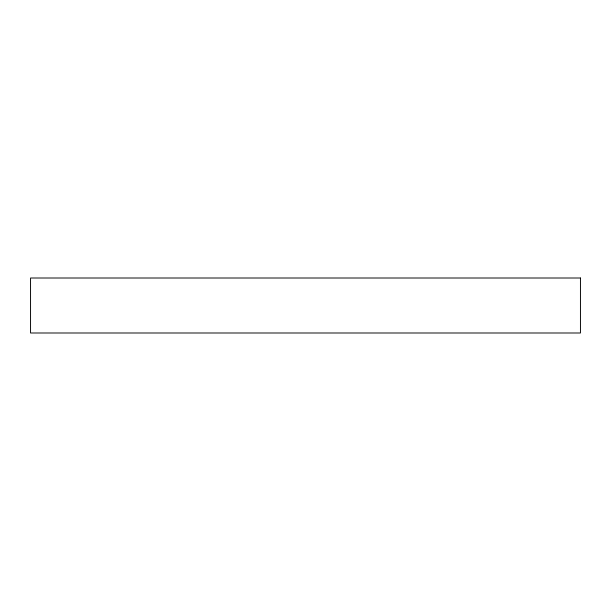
<?xml version="1.0" encoding="UTF-8"?>
<svg xmlns="http://www.w3.org/2000/svg" width="611" height="611" viewBox="0 0 611 611"><rect width="100%" height="100%" fill="white"/><g stroke="black" fill="none" stroke-linecap="round" stroke-linejoin="round"><path stroke-width="0.92" d="M580.45 278.005L30.55 278.005L30.55 332.995L580.45 332.995L580.45 278.005"/></g></svg>
